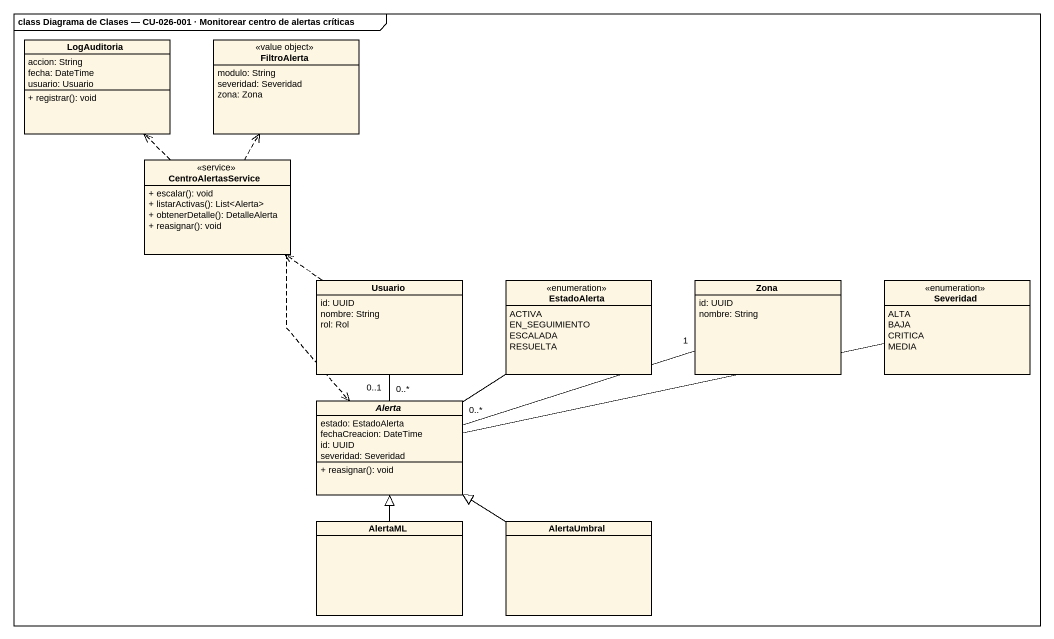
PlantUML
@startuml
mainframe class Diagrama de Clases — CU-026-001 · Monitorear centro de alertas críticas
hide circle
hide empty members
skinparam classAttributeIconSize 0
class LogAuditoria {
  accion: String
  fecha: DateTime
  usuario: Usuario
  + registrar(): void
}
class FiltroAlerta <<value object>> {
  modulo: String
  severidad: Severidad
  zona: Zona
}
class CentroAlertasService <<service>> {
  + escalar(): void
  + listarActivas(): List<Alerta>
  + obtenerDetalle(): DetalleAlerta
  + reasignar(): void
}
class Usuario {
  id: UUID
  nombre: String
  rol: Rol
}
enum EstadoAlerta {
  ACTIVA
  EN_SEGUIMIENTO
  ESCALADA
  RESUELTA
}
class Zona {
  id: UUID
  nombre: String
}
enum Severidad {
  ALTA
  BAJA
  CRITICA
  MEDIA
}
abstract class Alerta {
  estado: EstadoAlerta
  fechaCreacion: DateTime
  id: UUID
  severidad: Severidad
  + reasignar(): void
}
class AlertaML
class AlertaUmbral
CentroAlertasService .up.> LogAuditoria
CentroAlertasService .up.> FiltroAlerta
CentroAlertasService ..> Alerta
Usuario .up.> CentroAlertasService
Alerta "0..*" -up- "0..1" Usuario
Alerta -up- EstadoAlerta
Alerta "0..*" -right- "1" Zona
Alerta -right- Severidad
AlertaML -up-|> Alerta
AlertaUmbral -up-|> Alerta
@enduml
